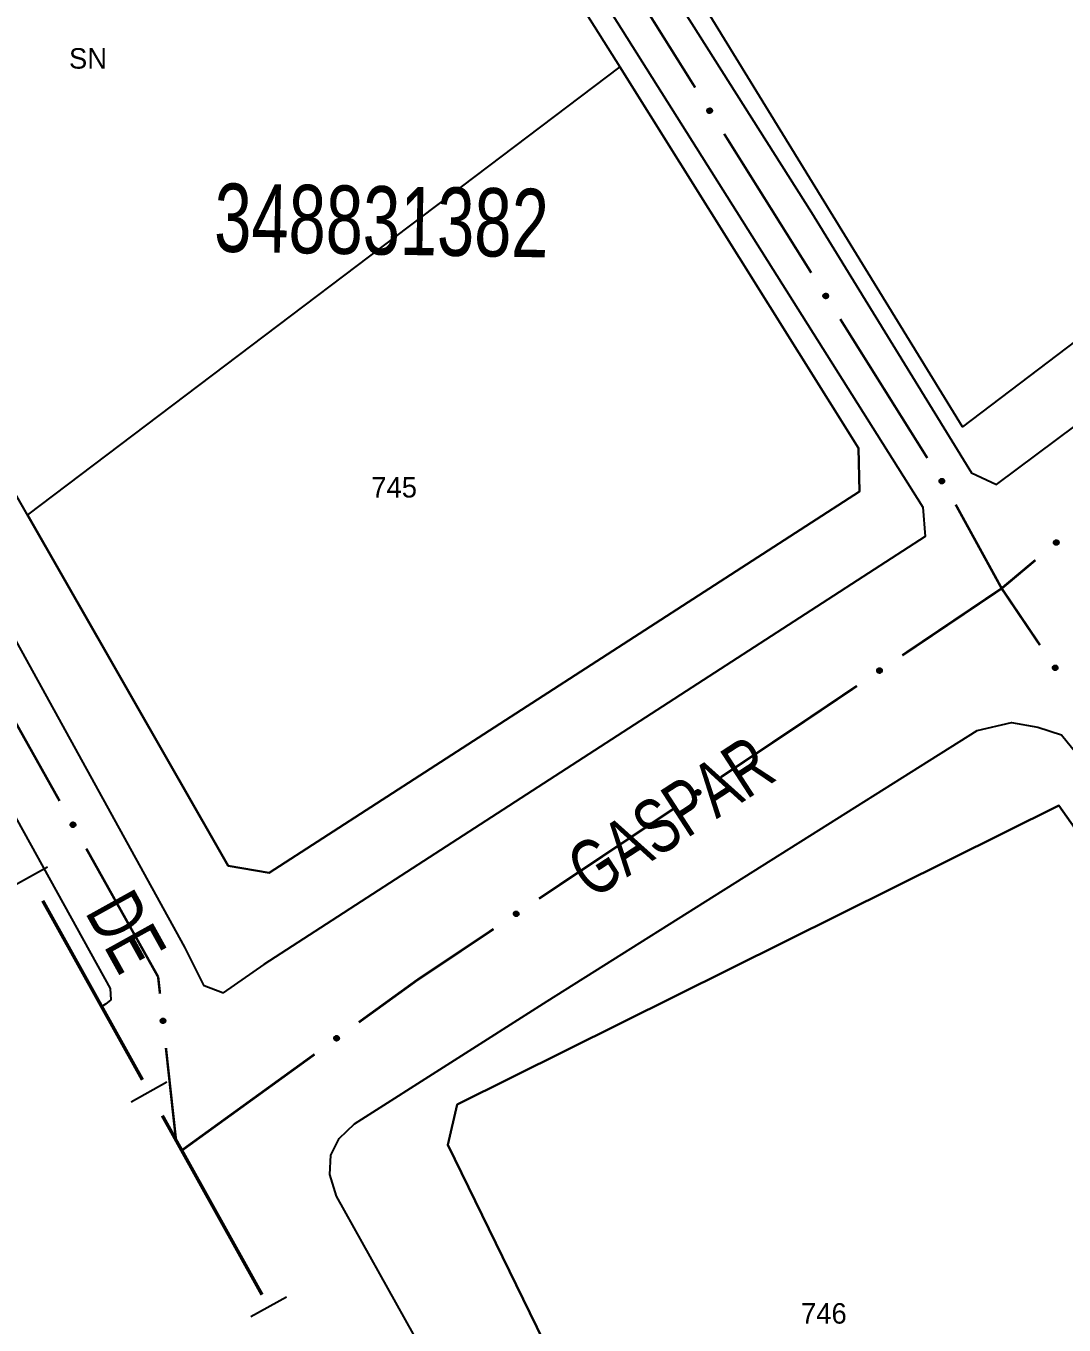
# Model space of a CAD drawing. Extents: x 200123 to 201542, y 4839549 to 4841240.
# Drawn here: x 200461.9 to 200537.9, y 4839982.2 to 4840077.3 of the extents above; entities that cross this region are included whole.
import ezdxf
from ezdxf.enums import TextEntityAlignment as Align

# ---------------------------------------------------------------- set-up
doc = ezdxf.new("R2010")
doc.units = 0
doc.header["$LTSCALE"] = 1.5
doc.header["$MEASUREMENT"] = 0
for name, color, linetype in [('CD_MALHA_LOTES', 7, 'CONTINUOUS'), ('CD_TXT_QUADRA', 2, 'CONTINUOUS'), ('LM-LIM-SETORES-BAIRROS', 250, 'CONTINUOUS'), ('RU-QUADRA', 210, 'CONTINUOUS'), ('SV-EIXO-RUA-PAV', 20, 'CONTINUOUS'), ('SV-RUA-PAVIM', 7, 'CONTINUOUS'), ('SV-TXT-RUA-PAV', 7, 'CONTINUOUS'), ('Th_NmrPort', 1, 'CONTINUOUS')]:
    doc.layers.add(name, color=color, linetype=linetype)
doc.styles.add('ARIAL', font='ARIAL.SHX')

msp = doc.modelspace()

# ---------------------------------------------------------------- linework, layer by layer
at = {"layer": 'CD_MALHA_LOTES', "linetype": 'Continuous', "flags": 128}
for points in [[(200569.31, 4840077.38), (200530.47, 4840047.92), (200493.45, 4840108.23), (200529.44, 4840138.53)], [(200462.02, 4840041.47), (200446.15, 4840069.19), (200487.26, 4840103.01), (200505.39, 4840074.26)], [(200505.39, 4840074.26), (200462.02, 4840041.47)], [(200462.02, 4840041.47), (200476.72, 4840015.79), (200479.72, 4840015.28), (200522.94, 4840043.18), (200522.85, 4840046.35), (200505.39, 4840074.26)], [(200514.67, 4839953.86), (200500.31, 4839979.97), (200492.79, 4839995.36), (200493.48, 4839998.31), (200537.52, 4840020.2), (200547.57, 4840005.96), (200562.83, 4839981.72)]]:
    msp.add_lwpolyline(points, dxfattribs=at)
at = {"layer": 'LM-LIM-SETORES-BAIRROS'}
for points in [[(200460.86034, 4840014.249657), (200463.48153, 4840015.70889)], [(200469.615735, 4839998.522514), (200472.236926, 4839999.981746)], [(200478.371131, 4839982.79537), (200480.992322, 4839984.254603)]]:
    msp.add_lwpolyline(points, dxfattribs=at)
at = {"layer": 'LM-LIM-SETORES-BAIRROS', "const_width": 0.25}
for points in [[(200463.143757, 4840013.231813), (200470.43992, 4840000.12586)], [(200471.899152, 4839997.50467), (200479.195316, 4839984.398717)]]:
    msp.add_lwpolyline(points, dxfattribs=at)
at = {"layer": 'RU-QUADRA', "linetype": 'Continuous', "flags": 128}
for points in [[(200569.31, 4840077.38), (200556.27, 4840067.49), (200530.47, 4840047.92), (200493.45, 4840108.23)], [(200562.83, 4839981.72), (200547.57, 4840005.96), (200537.52, 4840020.2), (200493.48, 4839998.31), (200492.79, 4839995.36), (200500.31, 4839979.97)]]:
    msp.add_lwpolyline(points, dxfattribs=at)
msp.add_lwpolyline([(200446.15, 4840069.19), (200487.26, 4840103.01), (200505.39, 4840074.26), (200522.85, 4840046.35), (200522.94, 4840043.18), (200479.72, 4840015.28), (200476.72, 4840015.79)], close=True, dxfattribs=at)
at = {"layer": 'SV-EIXO-RUA-PAV', "const_width": 0.18}
for points in [[(200510.900617, 4840072.749385), (200504.526522, 4840082.916534)], [(200517.32, 4840062.51), (200513.025316, 4840069.360336)], [(200517.805775, 4840061.734904), (200517.32, 4840062.51)], [(200519.398929, 4840059.192885), (200517.805775, 4840061.734904)], [(200527.895753, 4840045.635453), (200521.523135, 4840055.803527)], [(200533.34, 4840036.09), (200529.9766, 4840042.220642)], [(200533.34, 4840036.09), (200535.811598, 4840038.163093)], [(200532.697956, 4840035.657576), (200533.34, 4840036.09)], [(200533.344112, 4840036.083914), (200533.34, 4840036.09)], [(200536.143205, 4840031.940839), (200533.344112, 4840036.083914)], [(200526.062589, 4840031.188582), (200532.697956, 4840035.657576)], [(200458.508555, 4840031.005218), (200464.374568, 4840020.536699)], [(200518.73, 4840026.25), (200522.744906, 4840028.954084)], [(200518.597469, 4840026.161458), (200518.73, 4840026.25)], [(200512.776931, 4840022.272843), (200518.597469, 4840026.161458)], [(200499.472842, 4840013.38458), (200509.450908, 4840020.050777)], [(200466.329906, 4840017.047193), (200471.21825, 4840008.323427)], [(200490.53, 4840007.41), (200496.14682, 4840011.162514)], [(200471.21825, 4840008.323427), (200471.59, 4840007.66)], [(200471.59, 4840007.66), (200471.724887, 4840006.427843)], [(200486.280566, 4840004.335535), (200490.331504, 4840007.266388)], [(200490.331504, 4840007.266388), (200490.53, 4840007.41)], [(200472.160174, 4840002.451598), (200472.813106, 4839996.487231)], [(200473.317565, 4839994.956803), (200483.039816, 4840001.990852)], [(200472.813106, 4839996.487231), (200472.898175, 4839995.710145)]]:
    msp.add_lwpolyline(points, dxfattribs=at)
at = {"layer": 'SV-EIXO-RUA-PAV'}
for points in [[(200511.946019, 4840070.874653), (200511.898198, 4840070.884908), (200511.859195, 4840070.903501), (200511.831127, 4840070.928371), (200511.812056, 4840070.956815), (200511.795822, 4840070.988112), (200511.786416, 4840071.023277), (200511.784623, 4840071.064619), (200511.794573, 4840071.112662), (200511.816245, 4840071.151365), (200511.839155, 4840071.180187), (200511.86767, 4840071.201781), (200511.898338, 4840071.217042), (200511.935189, 4840071.225604), (200511.977102, 4840071.227013), (200512.025169, 4840071.215838), (200512.063282, 4840071.197348), (200512.089798, 4840071.17258), (200512.111326, 4840071.143776), (200512.127517, 4840071.111625), (200512.136551, 4840071.077053), (200512.137893, 4840071.03485), (200512.126235, 4840070.987554), (200512.108228, 4840070.949331), (200512.083838, 4840070.922473), (200512.055003, 4840070.901917), (200512.02381, 4840070.885253), (200511.988855, 4840070.874327), (200511.946019, 4840070.874653)], [(200520.444058, 4840057.318001), (200520.396239, 4840057.328263), (200520.357238, 4840057.346861), (200520.329175, 4840057.371735), (200520.310107, 4840057.400182), (200520.293878, 4840057.431482), (200520.284478, 4840057.466648), (200520.28269, 4840057.50799), (200520.292647, 4840057.556032), (200520.314325, 4840057.594732), (200520.337239, 4840057.62355), (200520.365757, 4840057.645141), (200520.396427, 4840057.660397), (200520.433279, 4840057.668954), (200520.475193, 4840057.670356), (200520.523259, 4840057.659175), (200520.561368, 4840057.640679), (200520.587881, 4840057.615907), (200520.609405, 4840057.5871), (200520.625591, 4840057.554947), (200520.63462, 4840057.520373), (200520.635956, 4840057.47817), (200520.624291, 4840057.430876), (200520.606278, 4840057.392655), (200520.581885, 4840057.365802), (200520.553046, 4840057.345249), (200520.521851, 4840057.32859), (200520.486894, 4840057.317669), (200520.444058, 4840057.318001)], [(200528.940882, 4840043.760569), (200528.893063, 4840043.770831), (200528.854062, 4840043.789429), (200528.825999, 4840043.814303), (200528.806931, 4840043.84275), (200528.790702, 4840043.874049), (200528.781302, 4840043.909216), (200528.779514, 4840043.950558), (200528.789471, 4840043.9986), (200528.811149, 4840044.0373), (200528.834063, 4840044.066118), (200528.862581, 4840044.087708), (200528.893251, 4840044.102965), (200528.930103, 4840044.111521), (200528.972017, 4840044.112923), (200529.020083, 4840044.101742), (200529.058193, 4840044.083247), (200529.084705, 4840044.058475), (200529.106229, 4840044.029667), (200529.122415, 4840043.997514), (200529.131444, 4840043.962941), (200529.13278, 4840043.920738), (200529.121115, 4840043.873443), (200529.103102, 4840043.835222), (200529.078709, 4840043.808369), (200529.049871, 4840043.787817), (200529.018675, 4840043.771157), (200528.983718, 4840043.760236), (200528.940882, 4840043.760569)], [(200537.163112, 4840039.440375), (200537.166694, 4840039.489152), (200537.179746, 4840039.530341), (200537.20052, 4840039.561562), (200537.226071, 4840039.584364), (200537.254839, 4840039.604747), (200537.288377, 4840039.618899), (200537.329079, 4840039.62636), (200537.378034, 4840039.623111), (200537.41935, 4840039.606967), (200537.451048, 4840039.588238), (200537.476358, 4840039.562964), (200537.495692, 4840039.534686), (200537.509239, 4840039.499362), (200537.516398, 4840039.458041), (200537.51194, 4840039.408893), (200537.498867, 4840039.3686), (200537.47798, 4840039.33893), (200537.45241, 4840039.313645), (200537.422791, 4840039.293188), (200537.38979, 4840039.279486), (200537.348172, 4840039.272353), (200537.299722, 4840039.277396), (200537.259386, 4840039.289976), (200537.22943, 4840039.310441), (200537.205104, 4840039.336175), (200537.184309, 4840039.36478), (200537.168679, 4840039.397901), (200537.163112, 4840039.440375)], [(200524.223082, 4840030.082373), (200524.231766, 4840030.130504), (200524.249072, 4840030.170095), (200524.27301, 4840030.198961), (200524.300814, 4840030.218954), (200524.331563, 4840030.236203), (200524.366402, 4840030.246755), (200524.407663, 4840030.249901), (200524.456006, 4840030.241528), (200524.495398, 4840030.221135), (200524.524954, 4840030.19918), (200524.54747, 4840030.171388), (200524.563727, 4840030.141236), (200524.57349, 4840030.104685), (200524.57627, 4840030.06284), (200524.566675, 4840030.014433), (200524.549443, 4840029.975735), (200524.525556, 4840029.948423), (200524.497471, 4840029.925963), (200524.465868, 4840029.908729), (200524.43161, 4840029.898568), (200524.389474, 4840029.895845), (200524.341821, 4840029.905949), (200524.303029, 4840029.922695), (200524.275388, 4840029.946192), (200524.253899, 4840029.974339), (200524.236223, 4840030.00497), (200524.224158, 4840030.039549), (200524.223082, 4840030.082373)], [(200537.252063, 4840030.102928), (200537.20392, 4840030.111542), (200537.164304, 4840030.128791), (200537.135403, 4840030.152687), (200537.115371, 4840030.180463), (200537.098077, 4840030.211187), (200537.087475, 4840030.24601), (200537.08427, 4840030.287267), (200537.092573, 4840030.335622), (200537.112909, 4840030.375043), (200537.134821, 4840030.40463), (200537.162581, 4840030.427187), (200537.19271, 4840030.443487), (200537.229246, 4840030.453303), (200537.271087, 4840030.456143), (200537.319508, 4840030.446618), (200537.35823, 4840030.429441), (200537.385578, 4840030.405594), (200537.408078, 4840030.377542), (200537.425357, 4840030.345964), (200537.435567, 4840030.31172), (200537.438351, 4840030.269588), (200537.428316, 4840030.221921), (200537.411625, 4840030.183105), (200537.388168, 4840030.15543), (200537.360052, 4840030.1339), (200537.329447, 4840030.11618), (200537.294886, 4840030.104065), (200537.252063, 4840030.102928)], [(200510.933297, 4840021.173526), (200510.942161, 4840021.221624), (200510.959615, 4840021.26115), (200510.98366, 4840021.289926), (200511.011539, 4840021.309815), (200511.042353, 4840021.326949), (200511.077231, 4840021.33737), (200511.118503, 4840021.340362), (200511.166815, 4840021.331809), (200511.20613, 4840021.311268), (200511.235603, 4840021.289203), (200511.258016, 4840021.261326), (200511.274159, 4840021.231114), (200511.283786, 4840021.194527), (200511.286409, 4840021.152672), (200511.276633, 4840021.104301), (200511.259256, 4840021.065668), (200511.235267, 4840021.038445), (200511.207099, 4840021.01609), (200511.175431, 4840020.998975), (200511.141136, 4840020.988942), (200511.098989, 4840020.986377), (200511.051375, 4840020.996659), (200511.012646, 4840021.01355), (200510.985093, 4840021.037151), (200510.963709, 4840021.065378), (200510.946148, 4840021.096075), (200510.934213, 4840021.130698), (200510.933297, 4840021.173526)], [(200465.378033, 4840018.9711), (200465.425291, 4840018.958505), (200465.463332, 4840018.938015), (200465.490141, 4840018.911794), (200465.50779, 4840018.882446), (200465.522464, 4840018.850388), (200465.530127, 4840018.814802), (200465.529884, 4840018.773422), (200465.517582, 4840018.725927), (200465.494031, 4840018.688337), (200465.46973, 4840018.660678), (200465.440187, 4840018.640513), (200465.408806, 4840018.62678), (200465.371578, 4840018.620042), (200465.329646, 4840018.620698), (200465.282187, 4840018.634225), (200465.245031, 4840018.654568), (200465.219765, 4840018.680611), (200465.199681, 4840018.71044), (200465.185092, 4840018.743348), (200465.177771, 4840018.778323), (200465.178507, 4840018.820541), (200465.192479, 4840018.867206), (200465.212345, 4840018.904497), (200465.238027, 4840018.930121), (200465.267839, 4840018.949233), (200465.299814, 4840018.964342), (200465.335264, 4840018.973535), (200465.378033, 4840018.9711)], [(200497.629208, 4840012.285262), (200497.638072, 4840012.333361), (200497.655526, 4840012.372886), (200497.679572, 4840012.401663), (200497.707451, 4840012.421551), (200497.738264, 4840012.438686), (200497.773142, 4840012.449107), (200497.814414, 4840012.452098), (200497.862726, 4840012.443545), (200497.902041, 4840012.423004), (200497.931515, 4840012.40094), (200497.953927, 4840012.373063), (200497.970071, 4840012.34285), (200497.979697, 4840012.306263), (200497.982321, 4840012.264408), (200497.972544, 4840012.216037), (200497.955167, 4840012.177405), (200497.931178, 4840012.150181), (200497.90301, 4840012.127827), (200497.871343, 4840012.110711), (200497.837047, 4840012.100679), (200497.794901, 4840012.098114), (200497.747286, 4840012.108396), (200497.708557, 4840012.125287), (200497.681004, 4840012.148887), (200497.65962, 4840012.177115), (200497.642059, 4840012.207811), (200497.630124, 4840012.242435), (200497.629208, 4840012.285262)], [(200472.036322, 4840004.594527), (200472.074893, 4840004.564456), (200472.101894, 4840004.530724), (200472.116317, 4840004.496108), (200472.121086, 4840004.462196), (200472.122057, 4840004.426952), (200472.115196, 4840004.391203), (200472.098793, 4840004.353212), (200472.068899, 4840004.314308), (200472.032526, 4840004.288919), (200471.999345, 4840004.272964), (200471.96427, 4840004.265955), (200471.930017, 4840004.265585), (200471.893118, 4840004.27394), (200471.854781, 4840004.290939), (200471.816389, 4840004.321945), (200471.790144, 4840004.355196), (200471.777073, 4840004.389045), (200471.77025, 4840004.424352), (200471.76969, 4840004.460345), (200471.776627, 4840004.495398), (200471.793812, 4840004.533967), (200471.824917, 4840004.571455), (200471.857783, 4840004.598009), (200471.891439, 4840004.611552), (200471.92635, 4840004.617486), (200471.961687, 4840004.61889), (200471.99791, 4840004.61349), (200472.036322, 4840004.594527)], [(200484.479257, 4840003.168158), (200484.486319, 4840003.216554), (200484.502285, 4840003.256703), (200484.52524, 4840003.286358), (200484.552357, 4840003.307273), (200484.582509, 4840003.325546), (200484.616974, 4840003.337261), (200484.658106, 4840003.341792), (200484.706703, 4840003.335048), (200484.746757, 4840003.315989), (200484.777034, 4840003.29504), (200484.800471, 4840003.268019), (200484.817732, 4840003.238431), (200484.828718, 4840003.202229), (200484.832902, 4840003.160501), (200484.824938, 4840003.111798), (200484.809015, 4840003.072544), (200484.786059, 4840003.044444), (200484.758745, 4840003.021054), (200484.727739, 4840003.002768), (200484.693842, 4840002.991462), (200484.65182, 4840002.987325), (200484.603855, 4840002.995822), (200484.564523, 4840003.011256), (200484.536108, 4840003.033812), (200484.513685, 4840003.061221), (200484.49499, 4840003.09124), (200484.481771, 4840003.125394), (200484.479257, 4840003.168158)]]:
    msp.add_lwpolyline(points, close=True, dxfattribs=at)
for points in [[(200511.946019, 4840070.874653), (200511.784623, 4840071.064619)], [(200511.898198, 4840070.884908), (200511.786416, 4840071.023277)], [(200511.920197, 4840070.881298), (200511.789805, 4840071.037906)], [(200511.968514, 4840070.876158), (200511.793064, 4840071.086654)], [(200511.988855, 4840070.874327), (200511.794573, 4840071.112662)], [(200511.859195, 4840070.903501), (200511.795822, 4840070.988112)], [(200511.875918, 4840070.895411), (200511.796657, 4840070.998718)], [(200512.00394, 4840070.883873), (200511.80747, 4840071.127896)], [(200512.02381, 4840070.885253), (200511.816245, 4840071.151365)], [(200512.036466, 4840070.896212), (200511.828832, 4840071.160614)], [(200512.055003, 4840070.901917), (200511.839155, 4840071.180187)], [(200512.068406, 4840070.914626), (200511.85656, 4840071.190882)], [(200512.083838, 4840070.922473), (200511.86767, 4840071.201781)], [(200512.094841, 4840070.939251), (200511.885032, 4840071.207121)], [(200512.108228, 4840070.949331), (200511.898338, 4840071.217042)], [(200512.116927, 4840070.970813), (200511.920164, 4840071.217873)], [(200512.126235, 4840070.987554), (200511.935189, 4840071.225604)], [(200512.128728, 4840071.013643), (200511.958196, 4840071.224001)], [(200512.137893, 4840071.03485), (200511.977102, 4840071.227013)], [(200512.132281, 4840071.059353), (200512.00565, 4840071.215099)], [(200512.136551, 4840071.077053), (200512.025169, 4840071.215838)], [(200512.12919, 4840071.097679), (200512.048048, 4840071.201417)], [(200512.127517, 4840071.111625), (200512.063282, 4840071.197348)], [(200520.581885, 4840057.365802), (200520.365757, 4840057.645141)], [(200520.59289, 4840057.382577), (200520.38312, 4840057.650478)], [(200520.606278, 4840057.392655), (200520.396427, 4840057.660397)], [(200520.614981, 4840057.414136), (200520.418254, 4840057.661225)], [(200520.624291, 4840057.430876), (200520.433279, 4840057.668954)], [(200520.626788, 4840057.456964), (200520.456286, 4840057.667347)], [(200520.635956, 4840057.47817), (200520.475193, 4840057.670356)], [(200520.630347, 4840057.502675), (200520.503739, 4840057.658438)], [(200520.63462, 4840057.520373), (200520.523259, 4840057.659175)], [(200520.627262, 4840057.541), (200520.546135, 4840057.64475)], [(200520.625591, 4840057.554947), (200520.561368, 4840057.640679)], [(200520.444058, 4840057.318001), (200520.28269, 4840057.50799)], [(200520.396239, 4840057.328263), (200520.284478, 4840057.466648)], [(200520.418238, 4840057.32465), (200520.287868, 4840057.481277)], [(200520.466554, 4840057.319503), (200520.291134, 4840057.530024)], [(200520.486894, 4840057.317669), (200520.292647, 4840057.556032)], [(200520.357238, 4840057.346861), (200520.293878, 4840057.431482)], [(200520.373961, 4840057.338769), (200520.294715, 4840057.442088)], [(200520.501981, 4840057.327212), (200520.305547, 4840057.571264)], [(200520.521851, 4840057.32859), (200520.314325, 4840057.594732)], [(200520.534509, 4840057.339547), (200520.326913, 4840057.603979)], [(200520.553046, 4840057.345249), (200520.337239, 4840057.62355)], [(200520.566452, 4840057.357956), (200520.354646, 4840057.634243)], [(200528.940882, 4840043.760569), (200528.779514, 4840043.950558)], [(200528.893063, 4840043.770831), (200528.781302, 4840043.909216)], [(200528.915062, 4840043.767217), (200528.784692, 4840043.923844)], [(200528.963378, 4840043.76207), (200528.787958, 4840043.972591)], [(200528.983718, 4840043.760236), (200528.789471, 4840043.9986)], [(200528.854062, 4840043.789429), (200528.790702, 4840043.874049)], [(200528.870785, 4840043.781337), (200528.791539, 4840043.884655)], [(200528.998805, 4840043.76978), (200528.802371, 4840044.013831)], [(200529.018675, 4840043.771157), (200528.811149, 4840044.0373)], [(200529.031333, 4840043.782114), (200528.823737, 4840044.046546)], [(200529.049871, 4840043.787817), (200528.834063, 4840044.066118)], [(200529.063276, 4840043.800523), (200528.85147, 4840044.07681)], [(200529.078709, 4840043.808369), (200528.862581, 4840044.087708)], [(200529.089714, 4840043.825145), (200528.879944, 4840044.093045)], [(200529.103102, 4840043.835222), (200528.893251, 4840044.102965)], [(200529.111805, 4840043.856704), (200528.915078, 4840044.103792)], [(200529.121115, 4840043.873443), (200528.930103, 4840044.111521)], [(200529.123612, 4840043.899531), (200528.95311, 4840044.109914)], [(200529.13278, 4840043.920738), (200528.972017, 4840044.112923)], [(200529.127171, 4840043.945242), (200529.000563, 4840044.101006)], [(200529.131444, 4840043.962941), (200529.020083, 4840044.101742)], [(200529.124086, 4840043.983567), (200529.042959, 4840044.087318)], [(200529.122415, 4840043.997514), (200529.058193, 4840044.083247)], [(200537.163112, 4840039.440375), (200537.329079, 4840039.62636)], [(200537.166143, 4840039.466865), (200537.303332, 4840039.617554)], [(200537.166694, 4840039.489152), (200537.288377, 4840039.618899)], [(200537.167696, 4840039.4183), (200537.352065, 4840039.62103)], [(200537.168679, 4840039.397901), (200537.378034, 4840039.623111)], [(200537.174033, 4840039.512664), (200537.265459, 4840039.605378)], [(200537.179746, 4840039.530341), (200537.254839, 4840039.604747)], [(200537.180209, 4840039.384272), (200537.394897, 4840039.612431)], [(200537.184309, 4840039.36478), (200537.41935, 4840039.606967)], [(200537.196904, 4840039.353751), (200537.430241, 4840039.595772)], [(200537.205104, 4840039.336175), (200537.451048, 4840039.588238)], [(200537.219535, 4840039.324647), (200537.464035, 4840039.572469)], [(200537.22943, 4840039.310441), (200537.476358, 4840039.562964)], [(200537.247561, 4840039.301849), (200537.484035, 4840039.546501)], [(200537.259386, 4840039.289976), (200537.495692, 4840039.534686)], [(200537.28186, 4840039.284313), (200537.499516, 4840039.513181)], [(200537.299722, 4840039.277396), (200537.509239, 4840039.499362)], [(200537.325906, 4840039.278514), (200537.510815, 4840039.476353)], [(200537.348172, 4840039.272353), (200537.516398, 4840039.458041)], [(200537.371671, 4840039.281281), (200537.508524, 4840039.428126)], [(200537.38979, 4840039.279486), (200537.51194, 4840039.408893)], [(200537.409207, 4840039.289613), (200537.500802, 4840039.384249)], [(200537.422791, 4840039.293188), (200537.498867, 4840039.3686)], [(200524.223082, 4840030.082373), (200524.407663, 4840030.249901)], [(200524.224158, 4840030.039549), (200524.456006, 4840030.241528)], [(200524.225322, 4840030.059939), (200524.429962, 4840030.242185)], [(200524.228878, 4840030.108398), (200524.381134, 4840030.243847)], [(200524.231766, 4840030.130504), (200524.366402, 4840030.246755)], [(200524.234193, 4840030.024785), (200524.471654, 4840030.229136)], [(200524.236223, 4840030.00497), (200524.495398, 4840030.221135)], [(200524.241534, 4840030.153115), (200524.342191, 4840030.235715)], [(200524.24759, 4840029.992679), (200524.505053, 4840030.208858)], [(200524.249072, 4840030.170095), (200524.331563, 4840030.236203)], [(200524.253899, 4840029.974339), (200524.524954, 4840030.19918)], [(200524.267039, 4840029.961359), (200524.536213, 4840030.182134)], [(200524.275388, 4840029.946192), (200524.54747, 4840030.171388)], [(200524.292517, 4840029.935745), (200524.553375, 4840030.15421)], [(200524.303029, 4840029.922695), (200524.563727, 4840030.141236)], [(200524.324785, 4840029.914704), (200524.565272, 4840030.119448)], [(200524.341821, 4840029.905949), (200524.57349, 4840030.104685)], [(200524.367978, 4840029.904311), (200524.572641, 4840030.081638)], [(200537.252063, 4840030.102928), (200537.08427, 4840030.287267)], [(200537.20392, 4840030.111542), (200537.087475, 4840030.24601)], [(200537.22603, 4840030.108686), (200537.090362, 4840030.260746)], [(200537.274494, 4840030.1052), (200537.091953, 4840030.309577)], [(200537.294886, 4840030.104065), (200537.092573, 4840030.335622)], [(200537.164304, 4840030.128791), (200537.098077, 4840030.211187)], [(200537.181294, 4840030.121277), (200537.098549, 4840030.221816)], [(200537.309636, 4840030.114121), (200537.104942, 4840030.351287)], [(200537.329447, 4840030.11618), (200537.112909, 4840030.375043)], [(200537.341722, 4840030.127565), (200537.125172, 4840030.384716)], [(200537.360052, 4840030.1339), (200537.134821, 4840030.40463)], [(200537.373013, 4840030.147059), (200537.151851, 4840030.415914)], [(200537.388168, 4840030.15543), (200537.162581, 4840030.427187)], [(200537.398591, 4840030.172573), (200537.17975, 4840030.433117)], [(200537.411625, 4840030.183105), (200537.19271, 4840030.443487)], [(200537.419586, 4840030.204872), (200537.214495, 4840030.445063)], [(200537.428316, 4840030.221921), (200537.229246, 4840030.453303)], [(200537.429916, 4840030.24808), (200537.252295, 4840030.452487)], [(200537.438351, 4840030.269588), (200537.271087, 4840030.456143)], [(200537.431905, 4840030.293885), (200537.300025, 4840030.445212)], [(200537.435567, 4840030.31172), (200537.319508, 4840030.446618)], [(200537.427506, 4840030.332082), (200537.342867, 4840030.432987)], [(200537.425357, 4840030.345964), (200537.35823, 4840030.429441)], [(200524.389474, 4840029.895845), (200524.57627, 4840030.06284)], [(200524.41378, 4840029.902257), (200524.565297, 4840030.033918)], [(200524.43161, 4840029.898568), (200524.566675, 4840030.014433)], [(200524.451984, 4840029.9066), (200524.55301, 4840029.991094)], [(200524.465868, 4840029.908729), (200524.549443, 4840029.975735)], [(200510.933297, 4840021.173526), (200511.118503, 4840021.340362)], [(200510.934213, 4840021.130698), (200511.166815, 4840021.331809)], [(200510.935453, 4840021.151084), (200511.140773, 4840021.332563)], [(200510.93919, 4840021.199529), (200511.091951, 4840021.334408)], [(200510.942161, 4840021.221624), (200511.077231, 4840021.33737)], [(200510.944192, 4840021.115897), (200511.182416, 4840021.319358)], [(200510.946148, 4840021.096075), (200511.20613, 4840021.311268)], [(200510.952013, 4840021.244199), (200511.052979, 4840021.326422)], [(200510.957469, 4840021.083741), (200511.21574, 4840021.298955)], [(200510.959615, 4840021.26115), (200511.042353, 4840021.326949)], [(200510.963709, 4840021.065378), (200511.235603, 4840021.289203)], [(200510.976801, 4840021.052349), (200511.246799, 4840021.272115)], [(200510.985093, 4840021.037151), (200511.258016, 4840021.261326)], [(200511.002182, 4840021.026639), (200511.263857, 4840021.244127)], [(200511.012646, 4840021.01355), (200511.274159, 4840021.231114)], [(200511.034371, 4840021.005477), (200511.275623, 4840021.209321)], [(200511.051375, 4840020.996659), (200511.283786, 4840021.194527)], [(200511.077525, 4840020.994923), (200511.28285, 4840021.171483)], [(200511.098989, 4840020.986377), (200511.286409, 4840021.152672)], [(200511.12332, 4840020.992697), (200511.275328, 4840021.123791)], [(200511.141136, 4840020.988942), (200511.276633, 4840021.104301)], [(200511.161539, 4840020.996898), (200511.262881, 4840021.081013)], [(200511.175431, 4840020.998975), (200511.259256, 4840021.065668)], [(200465.177771, 4840018.778323), (200465.282187, 4840018.634225)], [(200465.178507, 4840018.820541), (200465.329646, 4840018.620698)], [(200465.182907, 4840018.795791), (200465.301719, 4840018.634002)], [(200465.184107, 4840018.75736), (200465.260046, 4840018.649754)], [(200465.185092, 4840018.743348), (200465.245031, 4840018.654568)], [(200465.188705, 4840018.841271), (200465.348678, 4840018.622776)], [(200465.192479, 4840018.867206), (200465.371578, 4840018.620042)], [(200465.202599, 4840018.883468), (200465.386965, 4840018.627024)], [(200465.212345, 4840018.904497), (200465.408806, 4840018.62678)], [(200465.226212, 4840018.913905), (200465.422584, 4840018.636034)], [(200465.238027, 4840018.930121), (200465.440187, 4840018.640513)], [(200465.253826, 4840018.9372), (200465.45182, 4840018.650852)], [(200465.267839, 4840018.949233), (200465.46973, 4840018.660678)], [(200465.286634, 4840018.954019), (200465.481005, 4840018.679719)], [(200465.299814, 4840018.964342), (200465.494031, 4840018.688337)], [(200465.319728, 4840018.964743), (200465.50395, 4840018.711346)], [(200465.335264, 4840018.973535), (200465.517582, 4840018.725927)], [(200465.355491, 4840018.970705), (200465.520369, 4840018.75183)], [(200465.378033, 4840018.9711), (200465.529884, 4840018.773422)], [(200465.403496, 4840018.963193), (200465.526023, 4840018.800358)], [(200465.425291, 4840018.958505), (200465.530127, 4840018.814802)], [(200465.447027, 4840018.946918), (200465.521108, 4840018.839836)], [(200465.463332, 4840018.938015), (200465.522464, 4840018.850388)], [(200497.629208, 4840012.285262), (200497.814414, 4840012.452098)], [(200497.630124, 4840012.242435), (200497.862726, 4840012.443545)], [(200497.631364, 4840012.26282), (200497.836685, 4840012.4443)], [(200497.635101, 4840012.311266), (200497.787863, 4840012.446144)], [(200497.638072, 4840012.333361), (200497.773142, 4840012.449107)], [(200497.640103, 4840012.227633), (200497.878327, 4840012.431095)], [(200497.642059, 4840012.207811), (200497.902041, 4840012.423004)], [(200497.647925, 4840012.355935), (200497.74889, 4840012.438158)], [(200497.65338, 4840012.195478), (200497.911651, 4840012.410691)], [(200497.655526, 4840012.372886), (200497.738264, 4840012.438686)], [(200497.65962, 4840012.177115), (200497.931515, 4840012.40094)], [(200497.672712, 4840012.164085), (200497.94271, 4840012.383852)], [(200497.681004, 4840012.148887), (200497.953927, 4840012.373063)], [(200497.698094, 4840012.138376), (200497.959768, 4840012.355863)], [(200497.708557, 4840012.125287), (200497.970071, 4840012.34285)], [(200497.730283, 4840012.117214), (200497.971534, 4840012.321057)], [(200497.747286, 4840012.108396), (200497.979697, 4840012.306263)], [(200497.773436, 4840012.10666), (200497.978762, 4840012.283219)], [(200497.794901, 4840012.098114), (200497.982321, 4840012.264408)], [(200497.819231, 4840012.104434), (200497.97124, 4840012.235527)], [(200497.837047, 4840012.100679), (200497.972544, 4840012.216037)], [(200497.857451, 4840012.108634), (200497.958793, 4840012.19275)], [(200497.871343, 4840012.110711), (200497.955167, 4840012.177405)], [(200471.76969, 4840004.460345), (200471.790144, 4840004.355196)], [(200471.774263, 4840004.473627), (200471.802082, 4840004.344895)], [(200471.776627, 4840004.495398), (200471.816389, 4840004.321945)], [(200471.788184, 4840004.509467), (200471.834279, 4840004.314103)], [(200471.793812, 4840004.533967), (200471.854781, 4840004.290939)], [(200471.811303, 4840004.54906), (200471.87311, 4840004.28541)], [(200471.824917, 4840004.571455), (200471.893118, 4840004.27394)], [(200471.84059, 4840004.582465), (200471.91001, 4840004.27435)], [(200471.857783, 4840004.598009), (200471.930017, 4840004.265585)], [(200471.874224, 4840004.601247), (200471.946316, 4840004.268716)], [(200471.891439, 4840004.611552), (200471.96427, 4840004.265955)], [(200471.908748, 4840004.61189), (200471.979019, 4840004.270923)], [(200471.92635, 4840004.617486), (200471.999345, 4840004.272964)], [(200471.94552, 4840004.614542), (200472.017167, 4840004.286081)], [(200471.961687, 4840004.61889), (200472.032526, 4840004.288919)], [(200471.980173, 4840004.611473), (200472.050652, 4840004.306218)], [(200471.99791, 4840004.61349), (200472.068899, 4840004.314308)], [(200472.01542, 4840004.602977), (200472.081593, 4840004.337059)], [(200472.036322, 4840004.594527), (200472.098793, 4840004.353212)], [(200472.056666, 4840004.577294), (200472.105771, 4840004.379513)], [(200472.074893, 4840004.564456), (200472.115196, 4840004.391203)], [(200472.090368, 4840004.545293), (200472.116683, 4840004.41777)], [(200472.101894, 4840004.530724), (200472.122057, 4840004.426952)], [(200484.479257, 4840003.168158), (200484.658106, 4840003.341792)], [(200484.481771, 4840003.125394), (200484.706703, 4840003.335048)], [(200484.482249, 4840003.145812), (200484.680652, 4840003.33483)], [(200484.484175, 4840003.194363), (200484.631795, 4840003.33485)], [(200484.486319, 4840003.216554), (200484.616974, 4840003.337261)], [(200484.492295, 4840003.110975), (200484.722758, 4840003.323189)], [(200484.49499, 4840003.09124), (200484.746757, 4840003.315989)], [(200484.495322, 4840003.23948), (200484.593148, 4840003.325415)], [(200484.502285, 4840003.256703), (200484.582509, 4840003.325546)], [(200484.506764, 4840003.079338), (200484.75682, 4840003.304043)], [(200484.513685, 4840003.061221), (200484.777034, 4840003.29504)], [(200484.527254, 4840003.048689), (200484.78886, 4840003.278382)], [(200484.536108, 4840003.033812), (200484.800471, 4840003.268019)], [(200484.553578, 4840003.023945), (200484.806951, 4840003.25105)], [(200484.564523, 4840003.011256), (200484.817732, 4840003.238431)], [(200484.586534, 4840003.004), (200484.820008, 4840003.216707)], [(200484.603855, 4840002.995822), (200484.828718, 4840003.202229)], [(200484.630052, 4840002.995064), (200484.828643, 4840003.179166)], [(200484.65182, 4840002.987325), (200484.832902, 4840003.160501)], [(200484.675898, 4840002.994549), (200484.822906, 4840003.131226)], [(200484.693842, 4840002.991462), (200484.824938, 4840003.111798)], [(200484.713934, 4840003.000174), (200484.812065, 4840003.088014)], [(200484.727739, 4840003.002768), (200484.809015, 4840003.072544)]]:
    msp.add_lwpolyline(points, dxfattribs=at)
at = {"layer": 'SV-RUA-PAVIM', "linetype": 'Continuous'}
for points in [[(200542.55, 4840152.91, 3.06), (200491.01, 4840110.6, 3.06), (200490.85, 4840109.36, 3.06), (200492.43, 4840106.2, 3.06), (200519.42, 4840063.6, 3.11), (200531.13, 4840044.54, 2.96), (200532.96, 4840043.7, 2.96), (200578.18, 4840077.41, 2.97), (200603.85, 4840097.01, 2.97), (200604.4, 4840097.98, 2.97), (200580.19, 4840130.58, 2.97), (200579.35, 4840130.33, 2.97), (200550.34, 4840108.38, 2.97)], [(200436.83071, 4840059.959174, 3.9), (200437.01, 4840060.08, 3.9), (200437.46, 4840060.29, 3.9), (200438, 4840060.4, 3.9), (200438.65, 4840060.02, 3.9), (200468.07, 4840006.81, 4.19)], [(200537.27, 4839897.57, 5.78), (200518.47, 4839931.01, 4.99), (200484.64, 4839991.6, 3.83), (200484.16, 4839993.19, 3.83), (200484.24, 4839994.6, 3.83), (200484.84, 4839995.82, 3.83), (200485.97, 4839996.91, 3.83), (200500.07, 4840005.87, 3.83), (200531.55, 4840025.68, 3.65), (200534.06, 4840026.28, 3.65), (200535.98, 4840025.93, 3.65), (200537.71, 4840025.38, 3.65), (200539.5, 4840023.19, 3.65), (200555.96, 4839996.45, 3.63), (200607.09, 4839916.53, 4.23), (200607.45, 4839915.24, 4.28), (200606.62, 4839913.37, 4.37), (200582.54, 4839897.57, 4.37)], [(200468.07, 4840006.81, 4.19), (200468.13, 4840005.98, 4.19), (200467.74, 4840005.66, 4.19), (200467.459578, 4840005.479389, 4.19)]]:
    msp.add_polyline3d(points, dxfattribs=at)
msp.add_polyline3d([(200479.32, 4840008.57, 4.19), (200476.35, 4840006.49, 4.19), (200476.29, 4840006.49, 4.19), (200474.95, 4840007.01, 4.19), (200473.54, 4840009.83, 4.19), (200442.44, 4840066.29, 3.5), (200442.28, 4840068.27, 3.5), (200442.79, 4840069.69, 3.5), (200443.85, 4840071.35, 3.5), (200446.43, 4840073.52, 3.5), (200466.33, 4840089.89, 3.5), (200485.05, 4840105.22, 3.5), (200486.29, 4840105.42, 3.5), (200486.6, 4840105.32, 3.5), (200488.7, 4840103.92, 3.5), (200489.73, 4840102.1, 3.5), (200527.56, 4840042.04, 3.65), (200527.75, 4840039.89, 3.65)], close=True, dxfattribs=at)

# ---------------------------------------------------------------- texts
at = {"layer": 'CD_TXT_QUADRA', "style": 'ARIAL', "width": 0.7}
msp.add_text('348831382', height=5, rotation=359, dxfattribs=at).set_placement((200475.67, 4840060.74, 7.99))
at = {"layer": 'SV-TXT-RUA-PAV', "style": 'ARIAL', "width": 0.7}
for s, rotation, p in [('GASPAR', 33, (200503.35, 4840013.27)), ('DE', 299, (200466.19, 4840012.4))]:
    msp.add_text(s, height=4, rotation=rotation, dxfattribs=at).set_placement(p)
at = {"layer": 'Th_NmrPort', "color": 1}
for s, p in [('SN', (200465.063117, 4840074.882028)), ('745', (200487.193117, 4840043.492028)), ('746', (200518.649632, 4839983.031064))]:
    msp.add_text(s, height=1.5, dxfattribs=at).set_placement(p, align=Align.MIDDLE_LEFT)

doc.saveas('drawing.dxf')
